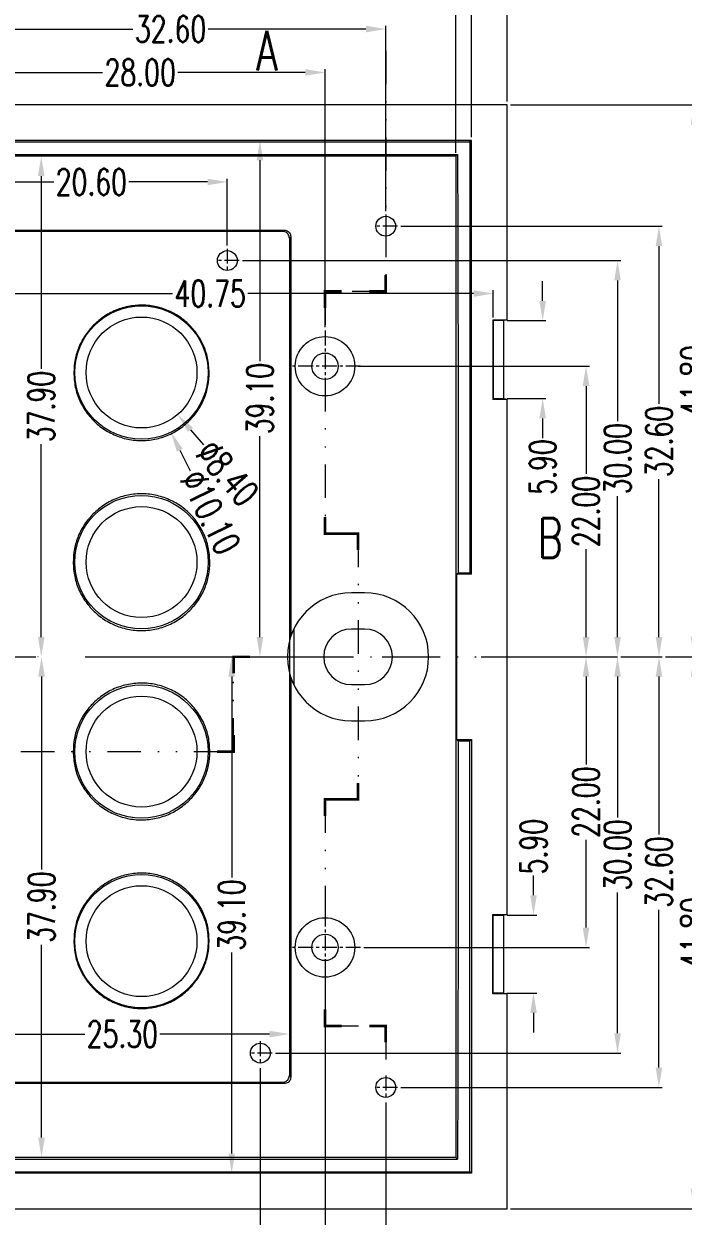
# Model space of a CAD drawing. Header units: millimetres. Extents: x 1179 to 2103, y 2567 to 2779.
# Drawn here: x 1900 to 1949.9, y 2639.2 to 2729.5 of the extents above; entities that cross this region are included whole.
import ezdxf
from ezdxf.enums import TextEntityAlignment as Align

# ---------------------------------------------------------------- set-up
doc = ezdxf.new("R2010")
doc.units = ezdxf.units.MM
doc.linetypes.add('CENTER', pattern=[0.6, 0.375, -0.075, 0.075, -0.075])
doc.linetypes.add('DIVIDE', pattern=[31.75, 12.7, -6.35, 0, -6.35, 0, -6.35])
doc.layers.get('Defpoints').update_dxf_attribs({"linetype": 'CONTINUOUS'})
for name, color, linetype, lineweight in [('dim', 82, 'CONTINUOUS', 9), ('hatch', 56, 'CONTINUOUS', 9), ('part', 7, 'CONTINUOUS', 20)]:
    doc.layers.add(name, color=color, linetype=linetype, lineweight=lineweight)
doc.styles.get("Standard").update_dxf_attribs({"font": 'romans.shx', "width": 0.7})
doc.dimstyles.new('02', dxfattribs={"dimscale": 0.5, "dimtxt": 4, "dimasz": 3, "dimexe": 0.5, "dimexo": 0.5, "dimgap": 0.09, "dimtad": 0, "dimzin": 0, "dimdsep": 46, "dimtxsty": 'Standard', "dimcen": 0, "dimclrd": 256, "dimclre": 256, "dimclrt": 6, "dimazin": 2, "dimtp": 0.01, "dimtm": 0.01, "dimtfac": 1, "dimtofl": 0, "dimtmove": 0, "dimatfit": 0, "dimfxl": 0, "dimtolj": 1, "dimtzin": 0, "dimlwd": -1, "dimlwe": -1, "dimarcsym": 0})

# ---------------------------------------------------------------- blocks, each defined once
blk = doc.blocks.new('*D267')
at = {"layer": 'Defpoints', "color": 0}
for p in [(3559.902, -1248.526), (3565.366, -1254.906)]:
    blk.add_point(p, dxfattribs=at)
at = {"layer": 'dim'}
blk.add_line((3566.341, -1256.045), (3567.317, -1257.185), dxfattribs=at)
blk.add_solid([(3566.531, -1255.883), (3566.151, -1256.208), (3565.366, -1254.906)], dxfattribs=at)
at = {"layer": 'dim', "color": 6, "insert": (3569.146, -1259.32), "char_height": 2, "attachment_point": 5, "rotation": 310.5752}
blk.add_mtext('\\A1;∅8.40', dxfattribs=at)
blk = doc.blocks.new('*D266')
at = {"layer": 'Defpoints', "color": 0}
for p in [(3560.399, -1247.187), (3564.869, -1256.245)]:
    blk.add_point(p, dxfattribs=at)
at = {"layer": 'dim'}
blk.add_line((3565.532, -1257.59), (3566.313, -1259.171), dxfattribs=at)
blk.add_solid([(3565.757, -1257.479), (3565.308, -1257.7), (3564.869, -1256.245)], dxfattribs=at)
at = {"layer": 'dim', "color": 6, "insert": (3567.852, -1262.29), "char_height": 2, "attachment_point": 5, "rotation": 296.26572}
blk.add_mtext('\\A1;∅10.10', dxfattribs=at)
blk = doc.blocks.new('*D258')
at = {"layer": 'Defpoints', "color": 0}
for p in [(3590.089, -1292.79), (3590.051, -1298.692), (3592.328, -1298.692)]:
    blk.add_point(p, dxfattribs=at)
at = {"layer": 'dim'}
for p, q in [((3592.328, -1291.29), (3592.328, -1289.79)), ((3590.339, -1292.79), (3592.578, -1292.79)), ((3590.301, -1298.692), (3592.578, -1298.692)), ((3592.328, -1300.192), (3592.328, -1301.692))]:
    blk.add_line(p, q, dxfattribs=at)
for points in [[(3592.078, -1291.29), (3592.578, -1291.29), (3592.328, -1292.79)], [(3592.078, -1300.192), (3592.578, -1300.192), (3592.328, -1298.692)]]:
    blk.add_solid(points, dxfattribs=at)
at = {"layer": 'dim', "color": 6, "insert": (3592.328, -1287.612), "char_height": 2, "attachment_point": 5, "rotation": 90}
blk.add_mtext('\\A1;5.90', dxfattribs=at)
blk = doc.blocks.new('*D257')
at = {"layer": 'Defpoints', "color": 0}
for p in [(3590.089, -1247.79), (3590.089, -1253.692), (3593.021, -1253.692)]:
    blk.add_point(p, dxfattribs=at)
at = {"layer": 'dim'}
for p, q in [((3593.021, -1246.29), (3593.021, -1244.79)), ((3590.339, -1247.79), (3593.271, -1247.79)), ((3590.339, -1253.692), (3593.271, -1253.692)), ((3593.021, -1255.192), (3593.021, -1256.692))]:
    blk.add_line(p, q, dxfattribs=at)
for points in [[(3592.771, -1246.29), (3593.271, -1246.29), (3593.021, -1247.79)], [(3592.771, -1255.192), (3593.271, -1255.192), (3593.021, -1253.692)]]:
    blk.add_solid(points, dxfattribs=at)
at = {"layer": 'dim', "color": 6, "insert": (3593.021, -1258.87), "char_height": 2, "attachment_point": 5, "rotation": 90}
blk.add_mtext('\\A1;5.90', dxfattribs=at)
blk = doc.blocks.new('*D256')
at = {"layer": 'Defpoints', "color": 0}
for p in [(3548.534, -1245.74), (3548.534, -1245.74), (3589.283, -1247.79)]:
    blk.add_point(p, dxfattribs=at)
at = {"layer": 'dim'}
for p, q in [((3589.283, -1247.54), (3589.283, -1245.49)), ((3550.034, -1245.74), (3564.989, -1245.74)), ((3587.783, -1245.74), (3570.679, -1245.74))]:
    blk.add_line(p, q, dxfattribs=at)
for points in [[(3550.034, -1245.49), (3550.034, -1245.99), (3548.534, -1245.74)], [(3587.783, -1245.49), (3587.783, -1245.99), (3589.283, -1245.74)]]:
    blk.add_solid(points, dxfattribs=at)
at = {"layer": 'dim', "color": 6, "insert": (3567.834, -1245.74), "char_height": 2, "attachment_point": 5}
blk.add_mtext('\\A1;40.75', dxfattribs=at)
blk = doc.blocks.new('*D254')
at = {"layer": 'Defpoints', "color": 0}
for p in [(3548.534, -1217.221), (3548.534, -1217.221), (3590.334, -1231.441)]:
    blk.add_point(p, dxfattribs=at)
at = {"layer": 'dim'}
for p, q in [((3550.034, -1217.221), (3566.589, -1217.221)), ((3588.834, -1217.221), (3572.279, -1217.221)), ((3590.334, -1231.191), (3590.334, -1216.971))]:
    blk.add_line(p, q, dxfattribs=at)
for points in [[(3550.034, -1216.971), (3550.034, -1217.471), (3548.534, -1217.221)], [(3588.834, -1216.971), (3588.834, -1217.471), (3590.334, -1217.221)]]:
    blk.add_solid(points, dxfattribs=at)
at = {"layer": 'dim', "color": 6, "insert": (3569.434, -1217.221), "char_height": 2, "attachment_point": 5}
blk.add_mtext('\\A1;41.80', dxfattribs=at)
blk = doc.blocks.new('*D251')
at = {"layer": 'Defpoints', "color": 0}
for p in [(3548.534, -1220.021), (3548.534, -1223.081), (3587.634, -1234.141)]:
    blk.add_point(p, dxfattribs=at)
at = {"layer": 'dim'}
for p, q in [((3548.534, -1222.831), (3548.534, -1219.771)), ((3550.034, -1220.021), (3565.239, -1220.021)), ((3586.134, -1220.021), (3570.929, -1220.021)), ((3587.634, -1233.891), (3587.634, -1219.771))]:
    blk.add_line(p, q, dxfattribs=at)
for points in [[(3550.034, -1219.771), (3550.034, -1220.271), (3548.534, -1220.021)], [(3586.134, -1219.771), (3586.134, -1220.271), (3587.634, -1220.021)]]:
    blk.add_solid(points, dxfattribs=at)
at = {"layer": 'dim', "color": 6, "insert": (3568.084, -1220.021), "char_height": 2, "attachment_point": 5}
blk.add_mtext('\\A1;39.10', dxfattribs=at)
blk = doc.blocks.new('*D250')
at = {"layer": 'Defpoints', "color": 0}
for p in [(3548.534, -1223.081), (3548.534, -1223.081), (3586.434, -1235.342)]:
    blk.add_point(p, dxfattribs=at)
at = {"layer": 'dim'}
for p, q in [((3586.434, -1235.092), (3586.434, -1222.831)), ((3550.034, -1223.081), (3564.639, -1223.081)), ((3584.934, -1223.081), (3570.329, -1223.081))]:
    blk.add_line(p, q, dxfattribs=at)
for points in [[(3550.034, -1222.831), (3550.034, -1223.331), (3548.534, -1223.081)], [(3584.934, -1222.831), (3584.934, -1223.331), (3586.434, -1223.081)]]:
    blk.add_solid(points, dxfattribs=at)
at = {"layer": 'dim', "color": 6, "insert": (3567.484, -1223.081), "char_height": 2, "attachment_point": 5}
blk.add_mtext('\\A1;37.90', dxfattribs=at)
blk = doc.blocks.new('*D239')
at = {"layer": 'Defpoints', "color": 0}
for p in [(3548.534, -1301.8), (3548.534, -1301.8), (3573.834, -1301.8)]:
    blk.add_point(p, dxfattribs=at)
at = {"layer": 'dim'}
for p, q in [((3550.034, -1301.8), (3558.339, -1301.8)), ((3572.334, -1301.8), (3564.029, -1301.8))]:
    blk.add_line(p, q, dxfattribs=at)
for points in [[(3550.034, -1301.55), (3550.034, -1302.05), (3548.534, -1301.8)], [(3572.334, -1301.55), (3572.334, -1302.05), (3573.834, -1301.8)]]:
    blk.add_solid(points, dxfattribs=at)
at = {"layer": 'dim', "color": 6, "insert": (3561.184, -1301.8), "char_height": 2, "attachment_point": 5}
blk.add_mtext('\\A1;25.30', dxfattribs=at)
blk = doc.blocks.new('*D236')
at = {"layer": 'Defpoints', "color": 0}
for p in [(3548.534, -1225.713), (3548.534, -1225.713), (3581.134, -1239.741)]:
    blk.add_point(p, dxfattribs=at)
at = {"layer": 'dim'}
for p, q in [((3550.034, -1225.713), (3561.989, -1225.713)), ((3579.634, -1225.713), (3567.679, -1225.713)), ((3581.134, -1239.491), (3581.134, -1225.463))]:
    blk.add_line(p, q, dxfattribs=at)
for points in [[(3550.034, -1225.463), (3550.034, -1225.963), (3548.534, -1225.713)], [(3579.634, -1225.463), (3579.634, -1225.963), (3581.134, -1225.713)]]:
    blk.add_solid(points, dxfattribs=at)
at = {"layer": 'dim', "color": 6, "insert": (3564.834, -1225.713), "char_height": 2, "attachment_point": 5}
blk.add_mtext('\\A1;32.60', dxfattribs=at)
blk = doc.blocks.new('*D235')
at = {"layer": 'Defpoints', "color": 0}
for p in [(3548.534, -1229.273), (3576.534, -1229), (3576.534, -1248.541)]:
    blk.add_point(p, dxfattribs=at)
at = {"layer": 'dim'}
for p, q in [((3548.534, -1229.023), (3548.534, -1228.75)), ((3550.034, -1229), (3559.689, -1229)), ((3575.034, -1229), (3565.379, -1229)), ((3576.534, -1248.291), (3576.534, -1228.75))]:
    blk.add_line(p, q, dxfattribs=at)
for points in [[(3550.034, -1228.75), (3550.034, -1229.25), (3548.534, -1229)], [(3575.034, -1228.75), (3575.034, -1229.25), (3576.534, -1229)]]:
    blk.add_solid(points, dxfattribs=at)
at = {"layer": 'dim', "color": 6, "insert": (3562.534, -1229), "char_height": 2, "attachment_point": 5}
blk.add_mtext('\\A1;28.00', dxfattribs=at)
blk = doc.blocks.new('*D234')
at = {"layer": 'Defpoints', "color": 0}
for p in [(3604.489, -1273.241), (3604.489, -1273.241), (3590.334, -1315.041)]:
    blk.add_point(p, dxfattribs=at)
at = {"layer": 'dim'}
for p, q in [((3604.489, -1274.741), (3604.489, -1291.296)), ((3604.489, -1313.541), (3604.489, -1296.986)), ((3590.584, -1315.041), (3604.739, -1315.041))]:
    blk.add_line(p, q, dxfattribs=at)
for points in [[(3604.239, -1274.741), (3604.739, -1274.741), (3604.489, -1273.241)], [(3604.239, -1313.541), (3604.739, -1313.541), (3604.489, -1315.041)]]:
    blk.add_solid(points, dxfattribs=at)
at = {"layer": 'dim', "color": 6, "insert": (3604.489, -1294.141), "char_height": 2, "attachment_point": 5, "rotation": 90}
blk.add_mtext('\\A1;41.80', dxfattribs=at)
blk = doc.blocks.new('*D233')
at = {"layer": 'Defpoints', "color": 0}
for p in [(3590.334, -1231.441), (3602.08, -1273.241), (3604.489, -1273.241)]:
    blk.add_point(p, dxfattribs=at)
at = {"layer": 'dim'}
for p, q in [((3590.584, -1231.441), (3604.739, -1231.441)), ((3604.489, -1232.941), (3604.489, -1249.496)), ((3604.489, -1271.741), (3604.489, -1255.186)), ((3602.33, -1273.241), (3604.739, -1273.241))]:
    blk.add_line(p, q, dxfattribs=at)
for points in [[(3604.239, -1232.941), (3604.739, -1232.941), (3604.489, -1231.441)], [(3604.239, -1271.741), (3604.739, -1271.741), (3604.489, -1273.241)]]:
    blk.add_solid(points, dxfattribs=at)
at = {"layer": 'dim', "color": 6, "insert": (3604.489, -1252.341), "char_height": 2, "attachment_point": 5, "rotation": 90}
blk.add_mtext('\\A1;41.80', dxfattribs=at)
blk = doc.blocks.new('*D232')
at = {"layer": 'Defpoints', "color": 0}
for p in [(3569.434, -1273.241), (3569.465, -1312.341), (3569.465, -1312.341)]:
    blk.add_point(p, dxfattribs=at)
at = {"layer": 'dim'}
for p, q in [((3569.684, -1273.241), (3569.715, -1273.241)), ((3569.465, -1274.741), (3569.465, -1289.946)), ((3569.465, -1310.841), (3569.465, -1295.636))]:
    blk.add_line(p, q, dxfattribs=at)
for points in [[(3569.215, -1274.741), (3569.715, -1274.741), (3569.465, -1273.241)], [(3569.215, -1310.841), (3569.715, -1310.841), (3569.465, -1312.341)]]:
    blk.add_solid(points, dxfattribs=at)
at = {"layer": 'dim', "color": 6, "insert": (3569.465, -1292.791), "char_height": 2, "attachment_point": 5, "rotation": 90}
blk.add_mtext('\\A1;39.10', dxfattribs=at)
blk = doc.blocks.new('*D231')
at = {"layer": 'Defpoints', "color": 0}
for p in [(3571.603, -1234.141), (3571.603, -1273.241), (3571.603, -1273.241)]:
    blk.add_point(p, dxfattribs=at)
at = {"layer": 'dim'}
for p, q in [((3571.603, -1235.641), (3571.603, -1250.846)), ((3571.603, -1271.741), (3571.603, -1256.536))]:
    blk.add_line(p, q, dxfattribs=at)
for points in [[(3571.353, -1235.641), (3571.853, -1235.641), (3571.603, -1234.141)], [(3571.353, -1271.741), (3571.853, -1271.741), (3571.603, -1273.241)]]:
    blk.add_solid(points, dxfattribs=at)
at = {"layer": 'dim', "color": 6, "insert": (3571.603, -1253.691), "char_height": 2, "attachment_point": 5, "rotation": 90}
blk.add_mtext('\\A1;39.10', dxfattribs=at)
blk = doc.blocks.new('*D230')
at = {"layer": 'Defpoints', "color": 0}
for p in [(3555.061, -1273.241), (3555.061, -1311.14), (3555.061, -1311.14)]:
    blk.add_point(p, dxfattribs=at)
at = {"layer": 'dim'}
for p, q in [((3555.061, -1274.741), (3555.061, -1289.346)), ((3555.061, -1309.64), (3555.061, -1295.036))]:
    blk.add_line(p, q, dxfattribs=at)
for points in [[(3554.811, -1274.741), (3555.311, -1274.741), (3555.061, -1273.241)], [(3554.811, -1309.64), (3555.311, -1309.64), (3555.061, -1311.14)]]:
    blk.add_solid(points, dxfattribs=at)
at = {"layer": 'dim', "color": 6, "insert": (3555.061, -1292.191), "char_height": 2, "attachment_point": 5, "rotation": 90}
blk.add_mtext('\\A1;37.90', dxfattribs=at)
blk = doc.blocks.new('*D229')
at = {"layer": 'Defpoints', "color": 0}
for p in [(3555.037, -1235.342), (3555.037, -1273.241), (3555.061, -1273.241)]:
    blk.add_point(p, dxfattribs=at)
at = {"layer": 'dim'}
for p, q in [((3555.037, -1236.842), (3555.037, -1251.446)), ((3555.037, -1271.741), (3555.037, -1257.136)), ((3554.811, -1273.241), (3554.787, -1273.241))]:
    blk.add_line(p, q, dxfattribs=at)
for points in [[(3554.787, -1236.842), (3555.287, -1236.842), (3555.037, -1235.342)], [(3554.787, -1271.741), (3555.287, -1271.741), (3555.037, -1273.241)]]:
    blk.add_solid(points, dxfattribs=at)
at = {"layer": 'dim', "color": 6, "insert": (3555.037, -1254.291), "char_height": 2, "attachment_point": 5, "rotation": 90}
blk.add_mtext('\\A1;37.90', dxfattribs=at)
blk = doc.blocks.new('*D223')
at = {"layer": 'Defpoints', "color": 0}
for p in [(3581.134, -1306.741), (3548.534, -1323.401), (3548.534, -1326.686)]:
    blk.add_point(p, dxfattribs=at)
at = {"layer": 'dim'}
for p, q in [((3581.134, -1306.991), (3581.134, -1326.936)), ((3548.534, -1323.651), (3548.534, -1326.936)), ((3550.034, -1326.686), (3561.989, -1326.686)), ((3579.634, -1326.686), (3567.679, -1326.686))]:
    blk.add_line(p, q, dxfattribs=at)
for points in [[(3550.034, -1326.436), (3550.034, -1326.936), (3548.534, -1326.686)], [(3579.634, -1326.436), (3579.634, -1326.936), (3581.134, -1326.686)]]:
    blk.add_solid(points, dxfattribs=at)
at = {"layer": 'dim', "color": 6, "insert": (3564.834, -1326.686), "char_height": 2, "attachment_point": 5}
blk.add_mtext('\\A1;32.60', dxfattribs=at)
blk = doc.blocks.new('*D222')
at = {"layer": 'Defpoints', "color": 0}
for p in [(3576.534, -1297.941), (3548.534, -1323.401), (3548.534, -1323.401)]:
    blk.add_point(p, dxfattribs=at)
at = {"layer": 'dim'}
for p, q in [((3576.534, -1298.191), (3576.534, -1323.651)), ((3550.034, -1323.401), (3559.689, -1323.401)), ((3575.034, -1323.401), (3565.379, -1323.401))]:
    blk.add_line(p, q, dxfattribs=at)
for points in [[(3550.034, -1323.151), (3550.034, -1323.651), (3548.534, -1323.401)], [(3575.034, -1323.151), (3575.034, -1323.651), (3576.534, -1323.401)]]:
    blk.add_solid(points, dxfattribs=at)
at = {"layer": 'dim', "color": 6, "insert": (3562.534, -1323.401), "char_height": 2, "attachment_point": 5}
blk.add_mtext('\\A1;28.00', dxfattribs=at)
blk = doc.blocks.new('*D221')
at = {"layer": 'Defpoints', "color": 0}
for p in [(3571.634, -1304.141), (3548.534, -1320.013), (3548.534, -1320.013)]:
    blk.add_point(p, dxfattribs=at)
at = {"layer": 'dim'}
for p, q in [((3571.634, -1304.391), (3571.634, -1320.263)), ((3550.034, -1320.013), (3557.239, -1320.013)), ((3570.134, -1320.013), (3562.929, -1320.013))]:
    blk.add_line(p, q, dxfattribs=at)
for points in [[(3550.034, -1319.763), (3550.034, -1320.263), (3548.534, -1320.013)], [(3570.134, -1319.763), (3570.134, -1320.263), (3571.634, -1320.013)]]:
    blk.add_solid(points, dxfattribs=at)
at = {"layer": 'dim', "color": 6, "insert": (3560.084, -1320.013), "char_height": 2, "attachment_point": 5}
blk.add_mtext('\\A1;23.10', dxfattribs=at)
blk = doc.blocks.new('*D220')
at = {"layer": 'Defpoints', "color": 0}
for p in [(3601.83, -1273.241), (3601.83, -1273.241), (3582.034, -1305.841)]:
    blk.add_point(p, dxfattribs=at)
at = {"layer": 'dim'}
for p, q in [((3601.83, -1274.741), (3601.83, -1286.696)), ((3601.83, -1304.341), (3601.83, -1292.386)), ((3582.284, -1305.841), (3602.08, -1305.841))]:
    blk.add_line(p, q, dxfattribs=at)
for points in [[(3601.58, -1274.741), (3602.08, -1274.741), (3601.83, -1273.241)], [(3601.58, -1304.341), (3602.08, -1304.341), (3601.83, -1305.841)]]:
    blk.add_solid(points, dxfattribs=at)
at = {"layer": 'dim', "color": 6, "insert": (3601.83, -1289.541), "char_height": 2, "attachment_point": 5, "rotation": 90}
blk.add_mtext('\\A1;32.60', dxfattribs=at)
blk = doc.blocks.new('*D219')
at = {"layer": 'Defpoints', "color": 0}
for p in [(3598.694, -1273.241), (3598.694, -1273.241), (3572.534, -1303.241)]:
    blk.add_point(p, dxfattribs=at)
at = {"layer": 'dim'}
for p, q in [((3598.694, -1274.741), (3598.694, -1285.396)), ((3598.694, -1301.741), (3598.694, -1291.086)), ((3572.784, -1303.241), (3598.944, -1303.241))]:
    blk.add_line(p, q, dxfattribs=at)
for points in [[(3598.444, -1274.741), (3598.944, -1274.741), (3598.694, -1273.241)], [(3598.444, -1301.741), (3598.944, -1301.741), (3598.694, -1303.241)]]:
    blk.add_solid(points, dxfattribs=at)
at = {"layer": 'dim', "color": 6, "insert": (3598.694, -1288.241), "char_height": 2, "attachment_point": 5, "rotation": 90}
blk.add_mtext('\\A1;30.00', dxfattribs=at)
blk = doc.blocks.new('*D218')
at = {"layer": 'Defpoints', "color": 0}
for p in [(3596.307, -1273.241), (3596.307, -1273.241), (3579.234, -1295.241)]:
    blk.add_point(p, dxfattribs=at)
at = {"layer": 'dim'}
for p, q in [((3596.307, -1274.741), (3596.307, -1281.396)), ((3596.307, -1293.741), (3596.307, -1287.086)), ((3579.484, -1295.241), (3596.557, -1295.241))]:
    blk.add_line(p, q, dxfattribs=at)
for points in [[(3596.057, -1274.741), (3596.557, -1274.741), (3596.307, -1273.241)], [(3596.057, -1293.741), (3596.557, -1293.741), (3596.307, -1295.241)]]:
    blk.add_solid(points, dxfattribs=at)
at = {"layer": 'dim', "color": 6, "insert": (3596.307, -1284.241), "char_height": 2, "attachment_point": 5, "rotation": 90}
blk.add_mtext('\\A1;22.00', dxfattribs=at)
blk = doc.blocks.new('*D217')
at = {"layer": 'Defpoints', "color": 0}
for p in [(3582.034, -1240.641), (3598.694, -1273.241), (3601.83, -1273.241)]:
    blk.add_point(p, dxfattribs=at)
at = {"layer": 'dim'}
for p, q in [((3582.284, -1240.641), (3602.08, -1240.641)), ((3601.83, -1242.141), (3601.83, -1254.096)), ((3601.83, -1271.741), (3601.83, -1259.786)), ((3598.944, -1273.241), (3602.08, -1273.241))]:
    blk.add_line(p, q, dxfattribs=at)
for points in [[(3601.58, -1242.141), (3602.08, -1242.141), (3601.83, -1240.641)], [(3601.58, -1271.741), (3602.08, -1271.741), (3601.83, -1273.241)]]:
    blk.add_solid(points, dxfattribs=at)
at = {"layer": 'dim', "color": 6, "insert": (3601.83, -1256.941), "char_height": 2, "attachment_point": 5, "rotation": 90}
blk.add_mtext('\\A1;32.60', dxfattribs=at)
blk = doc.blocks.new('*D216')
at = {"layer": 'Defpoints', "color": 0}
for p in [(3570.034, -1243.241), (3598.694, -1273.241), (3598.694, -1273.241)]:
    blk.add_point(p, dxfattribs=at)
at = {"layer": 'dim'}
for p, q in [((3570.284, -1243.241), (3598.944, -1243.241)), ((3598.694, -1244.741), (3598.694, -1255.396)), ((3598.694, -1271.741), (3598.694, -1261.086))]:
    blk.add_line(p, q, dxfattribs=at)
for points in [[(3598.444, -1244.741), (3598.944, -1244.741), (3598.694, -1243.241)], [(3598.444, -1271.741), (3598.944, -1271.741), (3598.694, -1273.241)]]:
    blk.add_solid(points, dxfattribs=at)
at = {"layer": 'dim', "color": 6, "insert": (3598.694, -1258.241), "char_height": 2, "attachment_point": 5, "rotation": 90}
blk.add_mtext('\\A1;30.00', dxfattribs=at)
blk = doc.blocks.new('*D215')
at = {"layer": 'Defpoints', "color": 0}
for p in [(3578.784, -1251.241), (3596.307, -1273.241), (3596.307, -1273.241)]:
    blk.add_point(p, dxfattribs=at)
at = {"layer": 'dim'}
for p, q in [((3579.034, -1251.241), (3596.557, -1251.241)), ((3596.307, -1252.741), (3596.307, -1259.396)), ((3596.307, -1271.741), (3596.307, -1265.086))]:
    blk.add_line(p, q, dxfattribs=at)
for points in [[(3596.057, -1252.741), (3596.557, -1252.741), (3596.307, -1251.241)], [(3596.057, -1271.741), (3596.557, -1271.741), (3596.307, -1273.241)]]:
    blk.add_solid(points, dxfattribs=at)
at = {"layer": 'dim', "color": 6, "insert": (3596.307, -1262.241), "char_height": 2, "attachment_point": 5, "rotation": 90}
blk.add_mtext('\\A1;22.00', dxfattribs=at)
blk = doc.blocks.new('*D213')
at = {"layer": 'Defpoints', "color": 0}
for p in [(3548.534, -1237.291), (3548.534, -1237.291), (3569.134, -1242.341)]:
    blk.add_point(p, dxfattribs=at)
at = {"layer": 'dim'}
for p, q in [((3550.034, -1237.291), (3555.989, -1237.291)), ((3567.634, -1237.291), (3561.679, -1237.291)), ((3569.134, -1242.091), (3569.134, -1237.041))]:
    blk.add_line(p, q, dxfattribs=at)
for points in [[(3550.034, -1237.041), (3550.034, -1237.541), (3548.534, -1237.291)], [(3567.634, -1237.041), (3567.634, -1237.541), (3569.134, -1237.291)]]:
    blk.add_solid(points, dxfattribs=at)
at = {"layer": 'dim', "color": 6, "insert": (3558.834, -1237.291), "char_height": 2, "attachment_point": 5}
blk.add_mtext('\\A1;20.60', dxfattribs=at)

msp = doc.modelspace()

# ---------------------------------------------------------------- linework, layer by layer
at = {"layer": 'hatch', "linetype": 'DIVIDE', "ltscale": 0.2}
for p, q in [((1927.39, 2727.475), (1927.39, 2709.256)), ((1922.79, 2709.256), (1922.79, 2690.919)), ((1927.39, 2709.256), (1922.79, 2709.256)), ((1925.29, 2690.919), (1925.29, 2670.797)), ((1915.864, 2681.59), (1939.847, 2681.59)), ((1915.864, 2674.415), (1915.864, 2681.59)), ((1873.556, 2674.415), (1915.864, 2674.415)), ((1922.79, 2670.797), (1922.79, 2653.651)), ((1922.79, 2653.651), (1927.39, 2653.651)), ((1927.39, 2653.651), (1927.39, 2637.204))]:
    msp.add_line(p, q, dxfattribs=at)
at = {"layer": 'hatch', "linetype": 'DIVIDE', "ltscale": 0.1}
for p, q in [((1922.79, 2690.919), (1925.29, 2690.919)), ((1925.29, 2670.797), (1922.79, 2670.797))]:
    msp.add_line(p, q, dxfattribs=at)
at = {"layer": 'hatch', "flags": 128}
for points in [[(1927.39, 2727.475, 0, 0, 0), (1924.39, 2727.475, 0.9, 0, 0), (1921.39, 2727.475, 0, 0, 0)], [(1939.847, 2681.59, 0, 0, 0), (1939.847, 2684.59, 0.9, 0, 0), (1939.847, 2687.59, 0, 0, 0)]]:
    msp.add_lwpolyline(points, format="xyseb", dxfattribs=at)
at = {"layer": 'hatch', "const_width": 0.2, "flags": 128}
for points in [[(1927.39, 2710.506), (1927.39, 2709.256), (1926.14, 2709.256)], [(1924.04, 2709.256), (1922.79, 2709.256), (1922.79, 2708.006)], [(1922.79, 2692.169), (1922.79, 2690.919), (1924.04, 2690.919)], [(1924.04, 2690.919), (1925.29, 2690.919), (1925.29, 2689.669)], [(1915.864, 2680.34), (1915.864, 2681.59), (1917.114, 2681.59)], [(1914.614, 2674.415), (1915.864, 2674.415), (1915.864, 2675.665)], [(1925.29, 2672.047), (1925.29, 2670.797), (1924.04, 2670.797)], [(1924.04, 2670.797), (1922.79, 2670.797), (1922.79, 2669.547)], [(1922.79, 2654.901), (1922.79, 2653.651), (1924.04, 2653.651)], [(1926.14, 2653.651), (1927.39, 2653.651), (1927.39, 2652.401)]]:
    msp.add_lwpolyline(points, dxfattribs=at)
at = {"layer": 'part', "color": 7, "linetype": 'Continuous'}
for p, q in [((1936.59, 2723.39), (1852.99, 2723.39)), ((1936.59, 2707.09), (1936.59, 2723.39)), ((1933.89, 2720.69), (1855.69, 2720.69)), ((1855.812, 2720.568), (1933.768, 2720.568)), ((1933.89, 2720.69), (1933.768, 2720.568)), ((1933.768, 2720.568), (1933.768, 2687.962)), ((1933.89, 2687.84), (1933.89, 2720.69)), ((1856.751, 2719.629), (1932.829, 2719.629)), ((1932.69, 2719.489), (1856.89, 2719.489)), ((1932.69, 2719.489), (1932.829, 2719.629)), ((1869.879, 2713.897), (1919.701, 2713.897)), ((1919.595, 2713.79), (1869.985, 2713.79)), ((1919.595, 2713.79), (1919.701, 2713.897)), ((1920.09, 2713.291), (1920.196, 2713.398)), ((1935.49, 2707.09), (1935.539, 2707.041)), ((1935.49, 2707.09), (1935.49, 2701.09)), ((1936.59, 2707.09), (1935.49, 2707.09)), ((1935.539, 2707.041), (1935.539, 2701.139)), ((1936.345, 2707.041), (1935.539, 2707.041)), ((1936.59, 2707.09), (1936.345, 2707.041)), ((1936.345, 2701.139), (1936.345, 2707.041)), ((1935.49, 2701.09), (1935.539, 2701.139)), ((1935.49, 2701.09), (1936.59, 2701.09)), ((1935.539, 2701.139), (1936.345, 2701.139)), ((1936.345, 2701.139), (1936.59, 2701.09)), ((1936.59, 2662.09), (1936.59, 2701.09)), ((1932.767, 2687.84), (1932.889, 2687.962)), ((1933.89, 2687.84), (1932.767, 2687.84)), ((1932.889, 2687.962), (1933.768, 2687.962)), ((1933.89, 2687.84), (1933.768, 2687.962)), ((1925.79, 2686.44), (1924.79, 2686.44)), ((1925.79, 2683.69), (1924.79, 2683.69)), ((1924.79, 2679.49), (1925.79, 2679.49)), ((1924.79, 2676.74), (1925.79, 2676.74)), ((1932.767, 2675.34), (1932.889, 2675.218)), ((1932.767, 2675.34), (1933.89, 2675.34)), ((1933.768, 2675.218), (1932.889, 2675.218)), ((1933.89, 2675.34), (1933.768, 2675.218)), ((1933.768, 2642.612), (1933.768, 2675.218)), ((1933.89, 2675.34), (1933.89, 2642.49)), ((1935.49, 2656.09), (1935.49, 2662.09)), ((1935.49, 2662.09), (1935.539, 2662.041)), ((1935.49, 2662.09), (1936.59, 2662.09)), ((1935.539, 2656.139), (1935.539, 2662.041)), ((1935.539, 2662.041), (1936.345, 2662.041)), ((1936.59, 2662.09), (1936.345, 2662.041)), ((1936.345, 2656.139), (1936.345, 2662.041)), ((1935.49, 2656.09), (1935.539, 2656.139)), ((1936.59, 2656.09), (1935.49, 2656.09)), ((1936.345, 2656.139), (1935.539, 2656.139)), ((1936.345, 2656.139), (1936.59, 2656.09)), ((1936.59, 2639.79), (1936.59, 2656.09)), ((1919.701, 2649.283), (1869.879, 2649.283)), ((1869.985, 2649.39), (1919.595, 2649.39)), ((1919.595, 2649.39), (1919.701, 2649.283)), ((1920.09, 2649.889), (1920.196, 2649.782)), ((1856.751, 2643.551), (1932.829, 2643.551)), ((1932.69, 2643.691), (1856.89, 2643.691)), ((1932.69, 2643.691), (1932.829, 2643.551)), ((1933.89, 2642.49), (1855.69, 2642.49)), ((1855.812, 2642.612), (1933.768, 2642.612)), ((1933.89, 2642.49), (1933.768, 2642.612)), ((1852.99, 2639.79), (1936.59, 2639.79))]:
    msp.add_line(p, q, dxfattribs=at)
at = {"layer": 'part', "color": 1, "linetype": 'CENTER', "ltscale": 3}
for p, q in [((1927.39, 2715.09), (1927.39, 2713.29)), ((1928.29, 2714.19), (1926.49, 2714.19)), ((1915.39, 2712.49), (1915.39, 2710.69)), ((1916.29, 2711.59), (1914.49, 2711.59)), ((1922.79, 2706.29), (1922.79, 2700.89)), ((1925.49, 2703.59), (1920.09, 2703.59)), ((1922.79, 2662.29), (1922.79, 2656.89)), ((1925.49, 2659.59), (1920.09, 2659.59)), ((1917.89, 2652.49), (1917.89, 2650.69)), ((1918.79, 2651.59), (1916.99, 2651.59)), ((1927.39, 2649.89), (1927.39, 2648.09)), ((1928.29, 2648.99), (1926.49, 2648.99))]:
    msp.add_line(p, q, dxfattribs=at)
at = {"layer": 'part', "color": 1, "linetype": 'CENTER', "ltscale": 50}
msp.add_line((1844.63, 2681.59), (1944.95, 2681.59), dxfattribs=at)
at = {"layer": 'part', "color": 7, "linetype": 'Continuous'}
for centre, radius in [((1927.39, 2714.19), 0.75), ((1915.39, 2711.59), 0.75), ((1908.89, 2703.115), 5.05), ((1908.89, 2703.115), 4.2), ((1922.79, 2703.59), 2.25), ((1922.79, 2703.59), 1), ((1908.89, 2688.765), 5.05), ((1908.89, 2688.765), 4.2), ((1908.89, 2674.415), 5.05), ((1908.89, 2674.415), 4.2), ((1908.89, 2660.065), 5.05), ((1908.89, 2660.065), 4.2), ((1922.79, 2659.59), 2.25), ((1922.79, 2659.59), 1), ((1917.89, 2651.59), 0.75), ((1927.39, 2648.99), 0.75)]:
    msp.add_circle(centre, radius, dxfattribs=at)
for centre, radius, start, end in [((1924.79, 2681.59), 4.85, 90, 180), ((1925.79, 2681.59), 4.85, 270, 90), ((1924.79, 2681.59), 2.1, 90, 270), ((1925.79, 2681.59), 2.1, 270, 90), ((1924.79, 2681.59), 4.85, 180, 270)]:
    msp.add_arc(centre, radius, start, end, dxfattribs=at)
for points in [[(1932.69, 2719.489), (1932.69, 2710.086), (1932.69, 2700.621), (1932.69, 2691.116), (1932.69, 2681.59), (1932.69, 2672.064), (1932.69, 2662.559), (1932.69, 2653.094), (1932.69, 2643.691)], [(1932.829, 2719.629), (1932.859, 2709.073), (1932.879, 2698.518), (1932.889, 2687.962)], [(1920.09, 2713.291), (1920.065, 2713.447), (1919.995, 2713.586), (1919.886, 2713.695), (1919.748, 2713.766), (1919.595, 2713.79)], [(1919.701, 2713.897), (1919.854, 2713.873), (1919.992, 2713.802), (1920.101, 2713.693), (1920.172, 2713.554), (1920.196, 2713.398)], [(1920.196, 2713.398), (1920.195, 2703.356), (1920.195, 2693.263), (1920.195, 2683.141)], [(1920.09, 2713.291), (1920.09, 2700.659), (1920.09, 2687.951), (1920.09, 2683.141)], [(1914.018, 2703.115), (1913.894, 2704.208), (1913.539, 2705.25), (1912.971, 2706.191), (1912.216, 2706.988), (1911.31, 2707.605), (1910.296, 2708.015), (1909.219, 2708.201), (1908.128, 2708.155), (1907.071, 2707.878), (1906.094, 2707.383), (1905.244, 2706.691)], [(1905.244, 2706.691), (1904.619, 2705.923), (1904.153, 2705.049), (1903.863, 2704.101), (1903.763, 2703.115)], [(1903.763, 2703.115), (1903.875, 2702.017), (1904.22, 2700.97), (1904.781, 2700.021), (1905.531, 2699.215), (1906.435, 2698.588), (1907.453, 2698.168), (1908.536, 2697.975), (1909.636, 2698.017), (1910.701, 2698.293), (1911.684, 2698.789), (1912.537, 2699.485)], [(1912.537, 2699.485), (1913.17, 2700.263), (1913.638, 2701.151), (1913.925, 2702.114), (1914.018, 2703.115)], [(1914.07, 2688.765), (1913.95, 2689.866), (1913.598, 2690.916), (1913.03, 2691.867), (1912.273, 2692.676), (1911.361, 2693.305), (1910.337, 2693.726), (1909.246, 2693.92), (1908.14, 2693.878), (1907.068, 2693.601), (1906.078, 2693.103), (1905.217, 2692.406)], [(1905.217, 2692.406), (1904.579, 2691.625), (1904.103, 2690.734), (1903.81, 2689.769), (1903.711, 2688.765)], [(1903.711, 2688.765), (1903.827, 2687.663), (1904.176, 2686.611), (1904.741, 2685.657), (1905.496, 2684.845), (1906.407, 2684.213), (1907.432, 2683.788), (1908.525, 2683.592), (1909.634, 2683.633), (1910.709, 2683.909), (1911.7, 2684.407), (1912.562, 2685.105)], [(1912.562, 2685.105), (1913.204, 2685.89), (1913.68, 2686.785), (1913.973, 2687.756), (1914.07, 2688.765)], [(1932.767, 2675.34), (1932.769, 2679.507), (1932.769, 2683.673), (1932.767, 2687.84)], [(1920.43, 2683.714), (1920.431, 2682.298), (1920.431, 2680.882), (1920.43, 2679.466)], [(1920.09, 2683.141), (1920.09, 2680.039)], [(1920.09, 2680.039), (1920.09, 2675.229), (1920.09, 2662.521), (1920.09, 2649.889)], [(1920.195, 2680.039), (1920.195, 2669.917), (1920.195, 2659.824), (1920.196, 2649.782)], [(1914.07, 2674.415), (1913.954, 2675.513), (1913.608, 2676.561), (1913.048, 2677.512), (1912.298, 2678.323), (1911.393, 2678.957), (1910.374, 2679.384), (1909.287, 2679.586), (1908.182, 2679.552), (1907.109, 2679.285), (1906.118, 2678.797), (1905.253, 2678.11)], [(1905.253, 2678.11), (1904.597, 2677.321), (1904.11, 2676.418), (1903.81, 2675.436), (1903.711, 2674.415)], [(1932.889, 2675.218), (1932.879, 2664.662), (1932.859, 2654.107), (1932.829, 2643.551)], [(1903.711, 2674.415), (1903.83, 2673.319), (1904.179, 2672.273), (1904.742, 2671.324), (1905.493, 2670.517), (1906.398, 2669.886), (1907.416, 2669.462), (1908.5, 2669.262), (1909.602, 2669.297), (1910.672, 2669.564), (1911.661, 2670.051), (1912.525, 2670.736)], [(1912.525, 2670.736), (1913.18, 2671.522), (1913.667, 2672.421), (1913.967, 2673.398), (1914.07, 2674.415)], [(1914.018, 2660.065), (1913.905, 2661.162), (1913.56, 2662.209), (1913, 2663.158), (1912.251, 2663.964), (1911.347, 2664.591), (1910.33, 2665.011), (1909.247, 2665.205), (1908.148, 2665.164), (1907.083, 2664.889), (1906.1, 2664.393), (1905.246, 2663.699)], [(1905.246, 2663.699), (1904.613, 2662.92), (1904.143, 2662.031), (1903.856, 2661.067), (1903.763, 2660.065)], [(1903.763, 2660.065), (1903.886, 2658.973), (1904.24, 2657.932), (1904.808, 2656.991), (1905.562, 2656.194), (1906.466, 2655.577), (1907.48, 2655.166), (1908.555, 2654.979), (1909.646, 2655.024), (1910.703, 2655.299), (1911.679, 2655.793), (1912.53, 2656.483)], [(1912.53, 2656.483), (1913.158, 2657.251), (1913.626, 2658.127), (1913.916, 2659.077), (1914.018, 2660.065)], [(1919.595, 2649.39), (1919.748, 2649.414), (1919.885, 2649.484), (1919.995, 2649.594), (1920.065, 2649.733), (1920.09, 2649.889)], [(1920.196, 2649.782), (1920.172, 2649.626), (1920.101, 2649.487), (1919.991, 2649.377), (1919.854, 2649.307), (1919.701, 2649.283)]]:
    msp.add_spline(points, degree=3, dxfattribs=at)

# ---------------------------------------------------------------- texts
at = {"layer": 'hatch', "width": 0.7}
for s, p in [('A', (1918.39, 2727.475)), ('B', (1939.847, 2690.59))]:
    msp.add_text(s, height=3, dxfattribs=at).set_placement(p, align=Align.MIDDLE)

# ---------------------------------------------------------------- dimensions: what is measured, and where the dimension line sits
at = {"layer": 'dim'}
for base, p1, p2, picture, middle in [((1894.79, 2737.61), (1936.59, 2723.39), (1894.79, 2737.61), '*D254', (1915.69, 2737.61)), ((1894.79, 2734.81), (1933.89, 2720.69), (1894.79, 2731.75), '*D251', (1914.34, 2734.81)), ((1894.79, 2731.75), (1932.69, 2719.489), (1894.79, 2731.75), '*D250', (1913.74, 2731.75)), ((1894.79, 2729.118), (1927.39, 2715.09), (1894.79, 2729.118), '*D236', (1911.09, 2729.118)), ((1922.79, 2725.831), (1894.79, 2725.558), (1922.79, 2706.29), '*D235', (1908.79, 2725.831)), ((1894.79, 2717.54), (1915.39, 2712.49), (1894.79, 2717.54), '*D213', (1905.09, 2717.54)), ((1894.79, 2631.43), (1922.79, 2656.89), (1894.79, 2631.43), '*D222', (1908.79, 2631.43)), ((1894.79, 2653.031), (1920.09, 2653.031), (1894.79, 2653.031), '*D239', (1907.44, 2653.031)), ((1894.79, 2634.818), (1917.89, 2650.69), (1894.79, 2634.818), '*D221', (1906.34, 2634.818)), ((1894.79, 2628.145), (1927.39, 2648.09), (1894.79, 2631.43), '*D223', (1911.09, 2628.145))]:
    dim = msp.add_linear_dim(base=base, p1=p1, p2=p2, dimstyle='02', dxfattribs=at)
    dim.commit()
    dim.dimension.update_dxf_attribs({"geometry": picture, "text_midpoint": middle, "insert": (-1653.744, 3954.831)})
for base, p1, p2, picture, middle in [((1950.746, 2681.59), (1936.59, 2723.39), (1948.337, 2681.59), '*D233', (1950.746, 2702.49)), ((1917.859, 2681.59), (1917.859, 2720.69), (1917.859, 2681.59), '*D231', (1917.859, 2701.14)), ((1901.294, 2681.59), (1901.294, 2719.489), (1901.317, 2681.59), '*D229', (1901.294, 2700.54)), ((1948.087, 2681.59), (1928.29, 2714.19), (1944.95, 2681.59), '*D217', (1948.087, 2697.89)), ((1944.95, 2681.59), (1916.29, 2711.59), (1944.95, 2681.59), '*D216', (1944.95, 2696.59)), ((1939.277, 2701.139), (1936.345, 2707.041), (1936.345, 2701.139), '*D257', (1939.277, 2695.961)), ((1942.563, 2681.59), (1925.04, 2703.59), (1942.563, 2681.59), '*D215', (1942.563, 2692.59)), ((1901.317, 2643.691), (1901.317, 2681.59), (1901.317, 2643.691), '*D230', (1901.317, 2662.64)), ((1915.722, 2642.49), (1915.691, 2681.59), (1915.722, 2642.49), '*D232', (1915.722, 2662.04)), ((1944.95, 2681.59), (1918.79, 2651.59), (1944.95, 2681.59), '*D219', (1944.95, 2666.59)), ((1942.563, 2681.59), (1925.49, 2659.59), (1942.563, 2681.59), '*D218', (1942.563, 2670.59)), ((1948.087, 2681.59), (1928.29, 2648.99), (1948.087, 2681.59), '*D220', (1948.087, 2665.29)), ((1950.746, 2681.59), (1936.59, 2639.79), (1950.746, 2681.59), '*D234', (1950.746, 2660.69))]:
    dim = msp.add_linear_dim(base=base, p1=p1, p2=p2, angle=90, dimstyle='02', dxfattribs=at)
    dim.commit()
    dim.dimension.update_dxf_attribs({"geometry": picture, "text_midpoint": middle, "insert": (-1653.744, 3954.831)})
dim = msp.add_linear_dim(base=(1894.79, 2709.091), p1=(1935.539, 2707.041), p2=(1894.79, 2709.091), dimstyle='02', dxfattribs=at)
dim.commit()
dim.dimension.update_dxf_attribs({"geometry": '*D256', "text_midpoint": (1914.09, 2709.091), "dimtype": 128, "insert": (-1653.744, 3954.831)})
for p1, p2, picture, middle in [((1906.655, 2707.644), (1911.125, 2698.586), '*D266', (1914.108, 2692.541)), ((1906.158, 2706.305), (1911.622, 2699.925), '*D267', (1915.402, 2695.511))]:
    dim = msp.add_diameter_dim_2p(p1=p1, p2=p2, dimstyle='02', dxfattribs=at)
    dim.commit()
    dim.dimension.update_dxf_attribs({"geometry": picture, "text_midpoint": middle, "dimtype": 131, "insert": (-1653.744, 3954.831)})
dim = msp.add_linear_dim(base=(1938.585, 2656.139), p1=(1936.345, 2662.041), p2=(1936.307, 2656.139), angle=90, dimstyle='02', dxfattribs=at)
dim.commit()
dim.dimension.update_dxf_attribs({"geometry": '*D258', "text_midpoint": (1938.585, 2667.219), "dimtype": 128, "insert": (-1653.744, 3954.831)})

doc.saveas('drawing.dxf')
